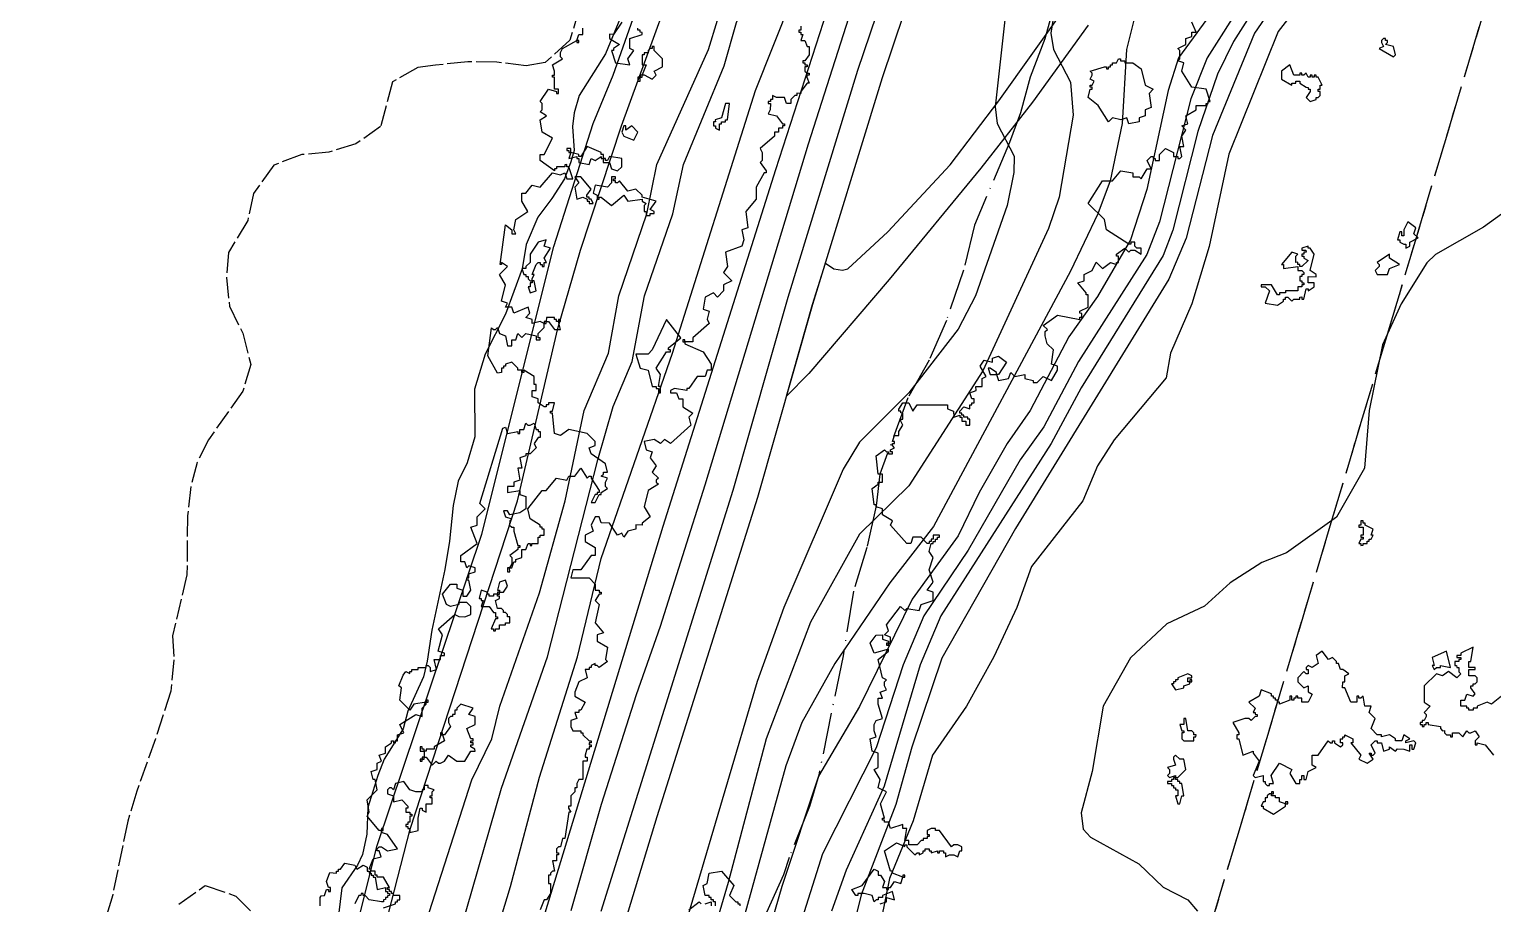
# Model space of a CAD drawing. Header units: metres. Extents: x -550 to 550, y -500 to 950.
# Drawn here: x -215.1 to -35.5, y 37.5 to 144.9 of the extents above; entities that cross this region are included whole.
import ezdxf

# ---------------------------------------------------------------- set-up
doc = ezdxf.new("R2010")
doc.units = ezdxf.units.M
doc.header["$LTSCALE"] = 2
for name, pattern in [('DASHDOT', [3.556, 2.54, -0.508, 0, -0.508]), ('DASHED', [1.524, 1.27, -0.254]), ('PHANTOM', [6.35, 3.175, -0.635, 0.635, -0.635, 0.635, -0.635])]:
    doc.linetypes.add(name, pattern=pattern)
for name, color, linetype in [('SITE-FLOOD-LIMIT', 5, 'DASHED'), ('SITE-PATH', 84, 'CONTINUOUS'), ('SITE-PROPERTY', 7, 'PHANTOM'), ('SITE-PROPERTY-SITE', 1, 'PHANTOM'), ('SITE-ROAD-GRAVEL', 32, 'CONTINUOUS'), ('SITE-SETBACK-WATER', 1, 'DASHDOT'), ('SITE-TREE-CANOPY', 94, 'CONTINUOUS'), ('SITE-WATER-EDGE', 5, 'CONTINUOUS'), ('TOPO-CONTOUR-MAJOR', 8, 'CONTINUOUS'), ('TOPO-CONTOUR-MINOR', 9, 'CONTINUOUS')]:
    doc.layers.add(name, color=color, linetype=linetype)

msp = doc.modelspace()

# ---------------------------------------------------------------- linework, layer by layer
at = {"layer": 'SITE-FLOOD-LIMIT'}
for points in [[(-146.75, 150.35), (-148.76, 143.55), (-151.8, 140.8), (-154.14, 140.39), (-157.74, 140.84), (-161.3, 140.89), (-165.26, 140.48), (-167.44, 140.17), (-170.53, 138.44), (-171.99, 132.95), (-175.03, 130.82), (-178.33, 129.8), (-181.68, 129.49), (-185.08, 128.21), (-187.6, 124.71), (-188.3, 121.4), (-190.68, 117.49), (-190.92, 114.39), (-190.55, 110.89), (-188.92, 107.59), (-187.94, 103.74), (-188.89, 100.43), (-193.14, 94.49), (-194.5, 91.69), (-195.3, 88.75), (-195.7, 85.14), (-195.77, 77.88), (-197.53, 70.42), (-197.36, 67.47), (-197.76, 63.61), (-199.62, 57.77), (-201.93, 51.32), (-203.04, 47.66), (-204.88, 38.62), (-208.2, 27.45)], [(-196.75, 37.47), (-193.51, 39.76), (-189.75, 38.44), (-186.69, 35.35)]]:
    msp.add_lwpolyline(points, dxfattribs=at)
at = {"layer": 'SITE-PATH'}
for points in [[(-154.45, 27.68), (-137.3, 83.89), (-123.46, 127.67), (-110.42, 168.05), (-91.79, 224.73), (-76.68, 271.88)], [(-144.91, 36.62), (-128.73, 88.28), (-121.96, 111.97), (-113.4, 139.85), (-108.05, 155.72), (-104.19, 167.86), (-97.62, 186.82), (-98.03, 187.38), (-98.67, 187.6), (-100.17, 187.73), (-100.67, 187.45), (-101.51, 185.99), (-106.68, 170.96), (-119.51, 130.77), (-132.19, 88.89), (-137.67, 71.57), (-140.61, 63.17), (-144.94, 49.68), (-148.64, 36.66)], [(-105.09, 154.76), (-110.44, 138.91), (-118.98, 111.08), (-125.75, 87.39), (-138.08, 48.2), (-152.83, -0.32)]]:
    msp.add_lwpolyline(points, dxfattribs=at)
at = {"layer": 'SITE-PROPERTY'}
for points in [[(-91.29, 364.29), (28.27, 364.14), (-149.92, -232.31), (-283.98, -308.65), (-550, -309.07), (-550, 364.89)], [(-91.29, 364.29), (28.27, 364.14), (-149.92, -232.31), (-283.98, -308.65), (-550, -309.07), (-550, 364.89)], [(109.19, 124.16), (108.93, -1.9), (-81.11, -2.07), (-1.63, 263.96), (84.76, 263.8)]]:
    msp.add_lwpolyline(points, close=True, dxfattribs=at)
at = {"layer": 'SITE-PROPERTY-SITE'}
msp.add_lwpolyline([(109.19, 124.16), (108.93, -1.9), (-81.11, -2.07), (-1.63, 263.96), (84.76, 263.8)], close=True, dxfattribs=at)
at = {"layer": 'SITE-ROAD-GRAVEL'}
msp.add_lwpolyline([(-85.12, 145.37), (-91.96, 135.94), (-98.31, 127.81), (-109.58, 114.17), (-119.42, 102.61), (-122.18, 99.84), (-118.98, 111.08), (-117.39, 116.15), (-116.36, 115.45), (-115.28, 115.32), (-114.64, 115.46), (-109.72, 120.03), (-102.09, 128.24), (-96.1, 136.08), (-87.76, 147.79)], dxfattribs=at)
at = {"layer": 'SITE-SETBACK-WATER'}
msp.add_lwpolyline([(-89.18, 148.31), (-90.44, 143.69), (-92.24, 138.99), (-93.45, 134.62), (-94.79, 130.99), (-99.09, 120.84), (-100.43, 115.31), (-102.55, 109.14), (-104.67, 104.24), (-107.29, 99.61), (-110.7, 90.25), (-111.16, 86.38), (-112.32, 81.27), (-113.95, 75.9), (-115.23, 67.97), (-118.22, 53.3), (-119.34, 49.46), (-121.85, 43.2), (-122.55, 41.06), (-124.65, 36.35)], dxfattribs=at)
at = {"layer": 'SITE-TREE-CANOPY'}
for points in [[(-142.4, 145.77), (-143.41, 144.26), (-143.9, 144.27), (-143.9, 143.76), (-142.66, 143.01), (-143.4, 142.51), (-143.4, 142.26), (-143.65, 142.26), (-143.15, 140.76), (-141.4, 140.51), (-141.65, 141.26), (-140.9, 142.26), (-141.4, 142.52), (-141.4, 143.76), (-139.9, 144.26), (-139.9, 144.5), (-140.15, 144.51), (-140.15, 144.76), (-140.4, 144.76), (-140.4, 145.01)], [(-110.66, 37.51), (-109.9, 37.76), (-109.9, 38.26), (-108.9, 38.01), (-109.15, 39.01), (-110.4, 38.51), (-110.4, 38.26), (-110.9, 38.26), (-110.9, 38.01), (-111.15, 38.01), (-111.4, 37.76), (-111.65, 38.51), (-112.65, 38.76), (-113.4, 38.76), (-113.4, 38.51), (-113.65, 38.51), (-114.15, 39.26), (-112.9, 39.76), (-111.4, 41.76), (-110.9, 41.51), (-110.9, 41.02), (-110.65, 41.02), (-110.15, 40.26), (-110.4, 39.51), (-109.9, 39.51), (-109.9, 39.26), (-109.66, 39.26), (-109.66, 39.51), (-109.4, 39.51), (-108.9, 40.26), (-108.15, 40.01), (-107.9, 40.76), (-109.15, 41.26), (-109.15, 41.51), (-109.4, 41.51), (-110.15, 44.01), (-108.65, 45.01), (-107.65, 44.52), (-107.65, 44.76), (-107.4, 44.76), (-107.4, 44.51), (-106.41, 43.51), (-106.15, 43.76), (-105.9, 43.76), (-105.9, 43.51), (-105.4, 43.76), (-105.4, 44.01), (-105.15, 44.01), (-105.15, 44.26), (-104.66, 44.26), (-104.65, 44.01), (-104.4, 44.01), (-104.4, 43.77), (-103.65, 44.01), (-103.65, 43.76), (-103.4, 43.76), (-103.4, 44.01), (-102.9, 44.01), (-102.9, 43.76), (-102.65, 43.76), (-102.66, 43.26), (-102.15, 43.51), (-101.65, 43.51), (-101.15, 43.26), (-100.9, 44.01), (-100.65, 44.01), (-100.65, 44.51), (-101.15, 44.76), (-101.65, 44.76), (-101.9, 44.51), (-103.4, 46.51), (-103.9, 46.51), (-103.9, 46.76), (-104.4, 46.76), (-104.91, 46.51), (-104.9, 46.01), (-104.65, 46.01), (-104.65, 45.76), (-104.9, 45.76), (-104.9, 45.51), (-105.41, 45.51), (-105.4, 45.26), (-105.65, 45.26), (-106.15, 44.76), (-107.16, 44.76), (-107.15, 45.26), (-107.65, 45.26), (-107.41, 46.76), (-107.9, 46.76), (-107.9, 47.26), (-109.4, 46.76), (-109.65, 47.51), (-110.15, 47.51), (-110.15, 47.76), (-110.4, 47.76), (-110.4, 48.01), (-110.15, 48.01), (-110.65, 49.76), (-109.9, 51.26), (-110.9, 51.76), (-110.66, 52.76), (-111.41, 54.01), (-110.9, 54.26), (-110.9, 56.01), (-111.66, 56.26), (-111.9, 57.76), (-111.15, 58.01), (-111.4, 58.76), (-111.41, 59.52), (-111.15, 60.02), (-110.4, 60.26), (-110.9, 62.01), (-110.9, 62.76), (-110.4, 62.76), (-110.66, 63.51), (-109.9, 63.76), (-110.15, 64.26), (-110.16, 64.76), (-109.9, 65.01), (-110.4, 65.26), (-110.9, 67.51), (-109.65, 68.51), (-109.65, 68.76), (-111.4, 68.26), (-111.9, 69.5), (-111.15, 70.5), (-110.4, 70.51), (-110.4, 70.01), (-109.65, 69.76), (-109.65, 69.51), (-109.4, 69.51), (-109.4, 70.26), (-110.15, 70.51), (-109.66, 71.01), (-109.9, 71.76), (-108.16, 74), (-107.65, 73.51), (-107.4, 73.76), (-105.9, 73.51), (-105.65, 74.26), (-104.15, 74.76), (-104.15, 75.76), (-104.9, 76.01), (-104.16, 77.01), (-104.65, 78.51), (-104.15, 80.01), (-104.65, 80.76), (-104.4, 81.76), (-104.15, 81.76), (-104.15, 82.01), (-103.9, 82.01), (-103.9, 82.26), (-103.65, 82.26), (-103.65, 82.51), (-103.4, 82.51), (-103.4, 82.76), (-104.15, 82.76), (-104.16, 82.26), (-104.4, 82.26), (-104.4, 82.01), (-104.65, 82.01), (-104.65, 81.76), (-104.9, 81.76), (-105.65, 82.51), (-106.66, 82.51), (-106.9, 81.76), (-107.4, 81.76), (-109.4, 84.01), (-109.15, 84.51), (-110.4, 85.26), (-110.4, 86.01), (-111.15, 86.26), (-111.15, 86.51), (-111.4, 86.51), (-111.65, 88.51), (-110.9, 89.01), (-110.9, 89.26), (-110.4, 89.26), (-110.4, 90.26), (-110.9, 90.26), (-111.15, 92.51), (-110.15, 93.26), (-109.9, 93.01), (-109.65, 93.01), (-109.65, 92.76), (-109.16, 92.76), (-109.16, 93.01), (-109.4, 93.01), (-109.4, 93.26), (-108.9, 93.51), (-109.15, 93.76), (-109.15, 94.01), (-108.9, 94.01), (-108.9, 94.26), (-109.15, 94.26), (-108.9, 95.01), (-108.4, 95.01), (-108.4, 95.51), (-107.9, 96.26), (-108.15, 96.76), (-108.15, 97.01), (-107.9, 97.01), (-107.9, 97.76), (-108.15, 97.77), (-108.15, 98.01), (-108.4, 98.01), (-108.4, 98.25), (-107.9, 99.01), (-107.15, 99.01), (-106.66, 98.01), (-106.15, 98.76), (-102.4, 98.76), (-102.4, 98.26), (-101.66, 98.01), (-101.65, 97.26), (-100.9, 97.51), (-100.91, 97.25), (-100.65, 97.27), (-100.65, 96.76), (-100.15, 96.76), (-100.16, 96.26), (-99.65, 96.26), (-99.66, 97.01), (-99.9, 97.01), (-99.9, 97.26), (-100.4, 97.27), (-100.4, 97.51), (-100.65, 97.51), (-100.65, 97.75), (-100.9, 97.76), (-100.9, 98.01), (-100.4, 98.51), (-99.65, 98.27), (-99.65, 98.75), (-99.4, 98.77), (-99.4, 99.01), (-99.15, 99.01), (-99.15, 99.51), (-99.4, 99.51), (-99.65, 100.26), (-98.9, 100.51), (-98.91, 101.01), (-98.15, 101.01), (-98.15, 102.01), (-97.65, 102.26), (-98.4, 103.51), (-97.9, 104.26), (-96.9, 104.01), (-96.9, 104.51), (-96.15, 104.76), (-95.15, 104.01), (-96.15, 102.51), (-96.4, 102.51), (-96.15, 101.76), (-94.9, 102.01), (-94.65, 102.76), (-94.15, 102.26), (-92.9, 102.51), (-92.9, 102.01), (-91.9, 101.76), (-91.9, 101.51), (-91.4, 101.51), (-90.65, 102.26), (-89.65, 101.76), (-88.9, 103.01), (-88.9, 103.51), (-89.65, 103.76), (-89.41, 105.52), (-90.16, 106.26), (-90.4, 107.26), (-90.4, 107.76), (-90.15, 108.01), (-90.65, 108.51), (-88.9, 109.76), (-86.15, 109.26), (-86.16, 109.52), (-85.9, 109.52), (-85.9, 110), (-86.15, 110.01), (-86.15, 110.26), (-85.15, 110.76), (-85.15, 112.26), (-85.4, 112.26), (-85.4, 112.51), (-86.4, 113.77), (-85.65, 114.01), (-85.65, 114.77), (-84.65, 115.26), (-84.15, 116.27), (-83.4, 115.51), (-82.4, 116.26), (-81.65, 116.01), (-81.65, 116.26), (-81.4, 116.26), (-81.41, 117.01), (-81.65, 117.01), (-81.65, 117.26), (-80.65, 118.01), (-80.15, 117.51), (-79.9, 117.76), (-79.4, 117.76), (-78.65, 117.26), (-78.65, 118.02), (-79.15, 118), (-79.4, 118.26), (-79.4, 118.76), (-79.9, 118.76), (-79.9, 118.51), (-80.15, 118.51), (-82.9, 120.26), (-83.15, 121.51), (-85.15, 123.51), (-83.4, 126.26), (-82.15, 126.26), (-81.15, 127.51), (-79.65, 127.26), (-79.65, 126.76), (-78.9, 126.76), (-78.65, 126.51), (-77.9, 127.76), (-77.4, 127.76), (-77.9, 128.76), (-77.4, 129.26), (-77.15, 129.26), (-77.15, 129.01), (-76.9, 129.01), (-76.9, 128.76), (-76.4, 128.76), (-76.4, 129.51), (-75.65, 130.26), (-74.65, 129.76), (-74.65, 129.26), (-74.15, 129.26), (-74.15, 129.01), (-73.9, 129.01), (-73.65, 129.27), (-73.9, 130.51), (-73.4, 130.51), (-73.65, 131.76), (-73.15, 132.51), (-73.65, 133.01), (-72.9, 133.26), (-73.15, 134.26), (-71.9, 135.01), (-71.9, 135.51), (-70.65, 135.51), (-70.65, 135.76), (-70.4, 135.76), (-70.4, 136.01), (-70.15, 136.01), (-70.65, 137.52), (-72.4, 137.76), (-73.65, 139.76), (-73.4, 140.76), (-74.15, 141.01), (-73.9, 141.26), (-73.9, 142.26), (-74.15, 142.51), (-73.15, 143.01), (-73.15, 143.76), (-72.4, 144.01), (-72.4, 144.51), (-71.9, 144.51), (-72.4, 145.76)], [(-171.65, 37.01), (-170.15, 37.51), (-170.15, 37.76), (-169.9, 37.76), (-169.9, 38.01), (-169.65, 38.01), (-169.65, 38.51), (-170.4, 38.51), (-170.4, 38.76), (-170.65, 38.76), (-170.65, 39), (-170.9, 39.01), (-170.9, 39.26), (-171.15, 39.26), (-171.15, 39.51), (-170.9, 39.51), (-171.65, 40.76), (-172.4, 40.76), (-172.4, 41.01), (-172.65, 41.01), (-172.65, 41.51), (-173.15, 41.51), (-173.15, 41.76), (-173.4, 41.76), (-172.9, 43.01), (-171.91, 43.26), (-172.15, 44.01), (-172.4, 44.01), (-172.4, 44.26), (-172.15, 44.51), (-171.9, 44.51), (-171.15, 44.01), (-169.9, 44.27), (-171.15, 46.01), (-171.9, 46.26), (-171.9, 46.51), (-172.15, 46.52), (-173.65, 48.26), (-173.4, 48.76), (-173.65, 50.25), (-172.4, 51.51), (-172.65, 52.76), (-172.9, 52.76), (-173.16, 53.76), (-172.4, 54.01), (-172.4, 54.76), (-171.9, 55.01), (-172.16, 55.76), (-171.4, 56.01), (-171.4, 56.76), (-170.65, 57.26), (-170.65, 57.51), (-170.4, 57.51), (-170.4, 57.26), (-170.15, 57.26), (-170.15, 57.51), (-169.9, 57.51), (-169.9, 58.26), (-169.15, 58.51), (-169.65, 59.52), (-167.65, 60.76), (-166.9, 60.51), (-166.9, 61.51), (-166.4, 62.01), (-166.4, 62.26), (-167.91, 62), (-168.41, 61.26), (-169.65, 62.51), (-169.41, 64.01), (-169.76, 64.25), (-169.23, 65.57), (-168.9, 66.01), (-168.4, 65.77), (-168.41, 66.01), (-168.15, 66.01), (-168.15, 66.27), (-167.4, 66.26), (-167.4, 66.51), (-166.4, 66.51), (-166.4, 66.76), (-166.15, 66.76), (-165.9, 66.51), (-165.91, 66.01), (-165.15, 66.26), (-165.41, 67.51), (-164.65, 67.51), (-164.65, 68.01), (-164.15, 68.01), (-164.15, 68.26), (-164.91, 68.51), (-164.4, 70.51), (-164.9, 71.26), (-162.9, 73.01), (-162.4, 72.77), (-161.65, 72.76), (-160.9, 73.01), (-160.9, 74.01), (-161.4, 74.51), (-162.4, 74.51), (-162.4, 74.26), (-163.4, 74.01), (-163.9, 74.26), (-164.4, 75.52), (-163.41, 76.76), (-162.65, 76.76), (-162.65, 76.26), (-161.9, 76.01), (-161.9, 75.26), (-161.4, 75.26), (-160.9, 76.01), (-161.15, 77.26), (-161.4, 77.26), (-161.4, 77.51), (-161.15, 77.51), (-161.15, 78.01), (-160.4, 78.26), (-160.4, 78.76), (-161.15, 79.01), (-161.4, 78.76), (-161.65, 79.51), (-162.15, 79.51), (-162.15, 80.26), (-160.15, 81.76), (-160.9, 83.76), (-160.15, 84.01), (-160.15, 85.01), (-159.15, 86.01), (-159.8, 86.66), (-156.97, 95.91), (-156.65, 96.01), (-156.4, 95.26), (-155.15, 95.51), (-155.15, 95.26), (-154.9, 95.26), (-154.9, 95.76), (-154.4, 95.76), (-154.15, 96.51), (-153.91, 96.26), (-153.65, 96.26), (-153.15, 96.51), (-152.9, 95.76), (-152.65, 95.76), (-152.65, 95.51), (-152.4, 95.51), (-152.4, 94.77), (-152.65, 94.77), (-153.15, 94.01), (-152.9, 93.51), (-153.65, 92.76), (-154.15, 92.77), (-154.15, 92.51), (-154.9, 92.25), (-154.65, 91.01), (-155.16, 91.01), (-154.9, 89.51), (-155.65, 89.26), (-155.65, 88.76), (-156.4, 88.76), (-156.4, 88.01), (-154.9, 88.26), (-154.9, 87.76), (-154.15, 87.52), (-154.15, 86.01), (-154.9, 85.51), (-156.15, 85.26), (-156.41, 85.76), (-156.9, 85.76), (-156.65, 85.02), (-155.9, 84.76), (-156.15, 84.51), (-156.16, 84.01), (-155.9, 83.76), (-155.65, 83.76), (-155.65, 83.26), (-155.15, 81.51), (-154.9, 81.51), (-154.9, 81.26), (-155.15, 81.26), (-155.15, 81.01), (-156.15, 80.27), (-155.9, 80.01), (-155.9, 79.26), (-156.16, 78.76), (-155.9, 78.76), (-155.66, 79.51), (-155.4, 79.51), (-155.4, 79.76), (-154.65, 80.01), (-154.65, 81.01), (-154.15, 81.01), (-153.9, 81.76), (-153.65, 81.76), (-153.65, 81.51), (-153.41, 81.51), (-153.41, 81.76), (-152.65, 81.76), (-152.65, 82.51), (-152.4, 82.51), (-152.4, 82.76), (-151.9, 82.76), (-151.9, 83.51), (-152.15, 83.51), (-152.15, 83.76), (-152.41, 83.76), (-152.41, 84.01), (-153.65, 84.76), (-153.91, 86.01), (-152.15, 88.26), (-151.66, 88.26), (-150.4, 89.76), (-149.15, 89.51), (-148.9, 90.01), (-148.16, 90.01), (-147.4, 91.01), (-146.65, 89.76), (-146.4, 90.01), (-146.15, 90.01), (-146.15, 89.76), (-145.15, 88.26), (-145.15, 88.01), (-145.41, 88.02), (-145.41, 87.76), (-145.65, 87.76), (-146.15, 86.76), (-145.65, 86.76), (-145.15, 87.76), (-144.9, 87.76), (-144.9, 88.01), (-144.15, 88.51), (-144.4, 88.76), (-144.4, 89.26), (-144.15, 89.76), (-144.9, 90.01), (-144.65, 90.26), (-144.65, 90.51), (-144.15, 90.51), (-144.4, 91.51), (-146.15, 92.75), (-146.4, 93.51), (-145.65, 93.76), (-145.65, 94.26), (-146.65, 95.26), (-148.9, 95.76), (-149.9, 95.01), (-150.66, 95.26), (-150.9, 97.76), (-151.15, 97.76), (-151.15, 98.01), (-150.9, 98.01), (-150.65, 99.01), (-151.4, 99.01), (-151.4, 98.76), (-151.66, 98.76), (-151.66, 98.51), (-151.9, 98.51), (-152.65, 99.01), (-152.65, 99.52), (-153.4, 99.76), (-153.4, 100.51), (-152.9, 100.51), (-152.9, 101.26), (-153.15, 101.26), (-153.15, 102.26), (-154.4, 103.01), (-154.4, 102.75), (-154.66, 102.76), (-154.65, 103.01), (-155.15, 103.01), (-155.15, 103.26), (-155.9, 104.01), (-156.66, 103.76), (-156.66, 103.51), (-156.9, 103.51), (-156.9, 103.26), (-157.15, 103.26), (-157.16, 102.76), (-157.65, 102.66), (-158.84, 104.8), (-158.38, 108.24), (-158.15, 108.01), (-157.9, 108.01), (-157.65, 108.27), (-157.4, 107.51), (-156.65, 107.26), (-156.4, 106.01), (-155.9, 106.01), (-155.9, 106.76), (-155.4, 106.76), (-155.15, 107.51), (-154.65, 107.02), (-154.15, 107.52), (-152.9, 107.26), (-152.9, 106.76), (-152.4, 106.76), (-152.4, 107.01), (-152.66, 107.01), (-152.65, 107.51), (-151.9, 108.26), (-151.9, 108.76), (-152.4, 109.01), (-153.4, 108.76), (-153.4, 109.26), (-154.15, 109.51), (-153.66, 110.01), (-153.9, 110.76), (-155.65, 110.01), (-155.9, 110.75), (-156.65, 110.76), (-156.4, 111.26), (-157.15, 111.51), (-156.65, 113.51), (-157.4, 114.76), (-156.4, 115.76), (-157.15, 116.26), (-157.15, 116.01), (-157.33, 116.01), (-156.66, 120.89), (-155.9, 120.27), (-155.9, 119.77), (-155.4, 119.76), (-155.65, 120.27), (-155.4, 121.51), (-153.91, 122.51), (-154.65, 123.76), (-154.65, 124.76), (-154.16, 124.76), (-153.4, 125.76), (-152.41, 125.51), (-150.9, 127.26), (-149.9, 127.01), (-149.4, 127.26), (-149.15, 126.51), (-148.4, 126.51), (-148.9, 128.01), (-149.15, 128.01), (-149.15, 128.27), (-149.4, 128.25), (-149.4, 128.01), (-150.4, 128.01), (-150.4, 127.76), (-150.65, 127.76), (-150.65, 127.51), (-152.4, 128.76), (-152.4, 129.52), (-151.9, 129.52), (-150.9, 131.5), (-152.15, 132.26), (-152.4, 133.77), (-151.65, 134.26), (-152.4, 134.76), (-152.15, 135.01), (-152.15, 135.76), (-152.41, 136.01), (-151.4, 137.51), (-150.4, 137.26), (-150.4, 137.01), (-150.15, 137.01), (-150.15, 137.51), (-150.65, 137.51), (-150.65, 139.01), (-150.91, 139.01), (-150.91, 139.26), (-150.65, 139.26), (-150.65, 139.76), (-150.9, 140.52), (-149.65, 141.26), (-149.9, 141.51), (-149.9, 142.02), (-149.65, 142.52), (-147.9, 143.51), (-147.65, 144.26), (-147.16, 144.26), (-147.15, 145.02)], [(-120.41, 145.26), (-120.4, 144.76), (-120.65, 144.76), (-120.65, 144.51), (-120.4, 144.51), (-120.4, 144.26), (-120.15, 144.26), (-120.4, 143.51), (-119.9, 143.51), (-119.65, 142.76), (-119.4, 142.76), (-119.4, 141.76), (-119.91, 141.01), (-120.15, 141.01), (-120.15, 140.76), (-119.9, 140.76), (-119.9, 140.51), (-119.65, 140.51), (-119.65, 140.26), (-119.9, 140.26), (-119.9, 139.76), (-119.65, 139.51), (-119.4, 139.51), (-119.4, 139.26), (-119.66, 139.26), (-119.66, 139), (-119.4, 138.26), (-119.65, 138.26), (-120.4, 137.26), (-120.4, 137.01), (-120.9, 137.02), (-120.9, 136.76), (-121.15, 136.76), (-121.65, 136.26), (-121.65, 135.76), (-122.15, 135.76), (-122.4, 136.51), (-123.4, 136.51), (-123.9, 136.76), (-123.9, 136.26), (-124.15, 136.26), (-124.15, 136.01), (-124.4, 136.01), (-124.4, 135.76), (-124.15, 135.76), (-124.16, 135.01), (-124.4, 134.51), (-123.4, 134.26), (-122.65, 133.26), (-122.4, 133.26), (-122.4, 133.01), (-122.66, 133.01), (-122.66, 132.76), (-123.15, 132.76), (-123.15, 132.26), (-123.65, 132.26), (-123.65, 131.76), (-125.4, 130.26), (-125.15, 129.76), (-125.15, 128.76), (-125.4, 128.51), (-124.65, 127.51), (-124.65, 127.26), (-124.9, 127.27), (-125.9, 125.51), (-125.9, 124.01), (-127.15, 122.51), (-126.9, 120.5), (-127.65, 120.26), (-127.4, 119.01), (-127.65, 118.26), (-129.65, 117.5), (-129.4, 115.76), (-129.91, 115.01), (-128.9, 114.01), (-129.9, 113.51), (-129.9, 112.76), (-130.65, 112.01), (-131.15, 112.51), (-132.15, 112.01), (-132.4, 110.51), (-131.65, 110.26), (-131.9, 109.27), (-131.66, 108.76), (-133.65, 107.01), (-133.65, 106.51), (-134.65, 106.51), (-134.65, 106.27), (-132.4, 105.26), (-131.4, 103.76), (-131.4, 103.01), (-131.9, 103.01), (-132.16, 102.26), (-133.15, 102.26), (-134.15, 100.76), (-134.4, 100.76), (-134.41, 100.51), (-135.9, 100.76), (-136.4, 100.51), (-136.4, 100.26), (-135.66, 100.26), (-135.4, 99.51), (-134.91, 99.51), (-134.9, 98.51), (-133.65, 97.75), (-134.15, 97.25), (-133.91, 96.26), (-136.4, 94.01), (-137.15, 94.51), (-137.65, 94.01), (-138.4, 94.51), (-139.65, 94.26), (-139.4, 93.26), (-138.65, 93.01), (-138.9, 92.26), (-138.15, 91.26), (-138.65, 90.51), (-137.9, 89.76), (-138.15, 89.51), (-138.15, 89.26), (-137.9, 89.01), (-139.15, 88.26), (-139.65, 86.26), (-138.9, 85.01), (-139.9, 84.26), (-139.9, 84.01), (-140.65, 84.02), (-140.65, 83.51), (-141.65, 83.26), (-142.15, 82.52), (-142.4, 83.01), (-142.91, 82.76), (-143.9, 84.26), (-144.9, 84.27), (-145.15, 85.01), (-145.66, 85.01), (-146.16, 84.01), (-145.9, 83.25), (-146.9, 82.76), (-146.9, 82.01), (-145.65, 81.26), (-145.65, 80.26), (-146.15, 80.26), (-147.41, 78.51), (-148.4, 78.51), (-148.65, 77.51), (-146.4, 77.52), (-145.65, 76.76), (-145.65, 76.01), (-145.15, 76.01), (-145.15, 75.76), (-144.9, 75.76), (-144.9, 75.51), (-145.16, 75.51), (-145.65, 74.76), (-145.15, 74.25), (-145.65, 72.01), (-144.65, 70.76), (-145.4, 70.51), (-145.4, 69.76), (-144.15, 69.01), (-144.4, 67.51), (-144.16, 67.26), (-145.15, 66.51), (-145.41, 66.76), (-145.65, 66.76), (-145.65, 67.01), (-146.15, 66.76), (-146.15, 66.51), (-146.4, 66.51), (-146.4, 66.26), (-146.9, 66.26), (-146.65, 65.26), (-147.66, 64.76), (-148.15, 63.51), (-148.15, 63.01), (-146.9, 62.27), (-147.4, 61.27), (-147.65, 61.27), (-147.65, 61.01), (-148.15, 61.01), (-147.9, 60.26), (-148.65, 60.01), (-148.65, 59.26), (-148.4, 58.76), (-147.4, 58.76), (-147.4, 58.51), (-147.15, 58.51), (-147.15, 58.26), (-146.4, 57.52), (-146.16, 57.51), (-146.15, 57.26), (-146.4, 57.26), (-146.4, 57.01), (-146.15, 57.01), (-146.15, 56.76), (-146.4, 56.76), (-146.4, 56.51), (-146.66, 56.51), (-146.9, 55.76), (-146.9, 55.51), (-146.65, 55.51), (-146.65, 55.01), (-147.15, 55.01), (-147.15, 52.76), (-147.65, 52.76), (-147.9, 52.26), (-147.9, 51.76), (-148.15, 51.76), (-148.15, 51.25), (-148.65, 50.76), (-148.65, 49.51), (-148.91, 49.51), (-148.91, 49.26), (-148.65, 48.76), (-148.9, 48.76), (-149.4, 45.51), (-149.65, 45.51), (-149.9, 44.51), (-150.15, 44.51), (-150.4, 44.26), (-150.4, 43.76), (-150.15, 43.76), (-150.15, 43.52), (-150.4, 43.5), (-150.4, 42.76), (-150.9, 42.76), (-150.65, 41.51), (-150.9, 41.51), (-151.15, 41.26), (-151.15, 41.01), (-151.4, 41.01), (-151.4, 40.01), (-151.15, 40.01), (-151.15, 38.76), (-151.65, 38.01), (-151.91, 38.01), (-152.41, 36.76)], [(-34.4, 63.01), (-35.65, 62.01), (-36.15, 62.26), (-37.41, 61.76), (-37.41, 61.51), (-37.9, 61.51), (-37.9, 61.26), (-38.4, 61.26), (-38.4, 61.51), (-38.66, 61.51), (-38.66, 61.77), (-39.4, 61.76), (-39.41, 62.51), (-38.9, 62.51), (-38.65, 63.26), (-37.9, 63.01), (-37.65, 63.27), (-38.15, 64.01), (-38.15, 64.26), (-37.9, 64.26), (-37.9, 64.51), (-37.65, 64.51), (-37.4, 64.76), (-37.4, 65.26), (-37.65, 65.51), (-38.4, 65.51), (-38.4, 66.26), (-37.65, 66.26), (-37.65, 66.51), (-38.4, 66.51), (-38.4, 67.26), (-38.15, 67.26), (-37.9, 69.01), (-39.41, 68.26), (-39.41, 68.01), (-39.9, 68.01), (-39.9, 67.76), (-39.41, 67.76), (-39.4, 67.51), (-39.65, 67.51), (-39.65, 67.26), (-40.15, 67.26), (-40.15, 66.76), (-39.91, 66.76), (-39.9, 66.51), (-39.65, 66.51), (-39.65, 66), (-39.4, 65.76), (-39.9, 65.26), (-40.9, 66.01), (-41.65, 65.51), (-42.4, 65.76), (-43.9, 64.26), (-43.9, 62.26), (-43.15, 61.76), (-43.9, 61), (-43.65, 60.76), (-43.65, 60.51), (-43.9, 60.01), (-44.15, 60.01), (-44.15, 59.76), (-44.4, 59.76), (-44.4, 59.51), (-44.15, 59.51), (-44.15, 59.26), (-43.9, 59.26), (-43.9, 59.51), (-43.65, 59.51), (-43.65, 59.76), (-43.41, 59.76), (-43.41, 59.51), (-41.9, 59.26), (-41.9, 59.01), (-41.65, 58.75), (-41.41, 58.77), (-41.41, 58.51), (-41.15, 58.26), (-40.65, 58.26), (-40.65, 58.01), (-40.4, 58.01), (-40.4, 58.51), (-39.65, 58.51), (-39.15, 58.01), (-38.65, 58.76), (-38.4, 58.51), (-38.15, 58.51), (-37.65, 58.76), (-37.15, 58.01), (-37.65, 57.51), (-37.65, 57.01), (-37.4, 57.01), (-37.4, 57.26), (-36.4, 57.01), (-35.4, 55.77)], [(-179.4, 37.26), (-179.41, 38.28), (-179.31, 38.5), (-178.9, 38.52), (-178.65, 39.26), (-178.4, 39.26), (-178.4, 39.02), (-178.15, 39.01), (-178.15, 39.52), (-178.4, 39.52), (-178.64, 40.25), (-178.23, 41.34), (-177.4, 41.26), (-177.4, 41.51), (-177.15, 41.51), (-177.15, 41.76), (-176.9, 41.76), (-176.4, 42.51), (-175.15, 42.26), (-174.9, 41.76), (-174.15, 42.26), (-173.65, 42.01), (-173.65, 41.51), (-173.4, 41.51), (-173.4, 41.26), (-173.15, 41.26), (-173.15, 41.01), (-172.9, 41.01), (-172.9, 40.77), (-172.65, 40.76), (-172.4, 39.26), (-171.41, 39.51), (-171.41, 39.01), (-171.15, 39.01), (-171.15, 38.76), (-170.9, 38.76), (-170.9, 38.52), (-171.15, 38.5), (-171.15, 38.26), (-171.4, 38.26), (-171.4, 38.02), (-171.65, 38), (-171.65, 37.76), (-171.9, 37.76), (-173.4, 38.01), (-173.9, 38.51), (-174.15, 38.51), (-174.15, 38.76), (-174.4, 38.77), (-174.41, 38.51), (-174.65, 38.51), (-175.15, 37.51)], [(-130.9, 37.26), (-130.9, 37.76), (-131.15, 37.76), (-131.15, 38.01), (-131.4, 38.01), (-131.4, 38.26), (-131.65, 38.26), (-131.65, 38.51), (-132.15, 38.51), (-132.4, 39.77), (-131.9, 40.01), (-131.65, 41.25), (-130.15, 41.51), (-128.65, 39.76), (-129.15, 38.52), (-128.4, 37.76), (-128.16, 37.76), (-128.16, 37.51), (-127.9, 37.51), (-127.9, 37.26)], [(-134.15, 36.76), (-132.9, 37.76), (-132.65, 37.51)], [(-132.15, 37.51), (-131.4, 37.76), (-131.4, 37.26)]]:
    msp.add_lwpolyline(points, dxfattribs=at)
for points in [[(-47.65, 141.51), (-47.4, 141.76), (-47.65, 142.76), (-48.65, 143.01), (-48.4, 143.26), (-48.4, 143.52), (-48.65, 143.52), (-48.65, 143.76), (-48.9, 143.76), (-49.15, 143.5), (-49.15, 143.26), (-48.9, 142.76), (-49.41, 142.52)], [(-147.9, 143.26), (-147.66, 143.26), (-147.66, 143.51), (-147.9, 143.51)], [(-139.66, 139.27), (-138.65, 138.76), (-138.15, 139.26), (-138.4, 139.76), (-137.4, 140.26), (-137.41, 141.26), (-138.4, 142.26), (-138.4, 142.76), (-138.65, 142.76), (-138.65, 142.51), (-138.9, 142.51), (-139.15, 142.26), (-139.15, 142.01), (-139.65, 142.01), (-139.65, 141.76), (-139.9, 141.76), (-139.9, 140.51), (-139.4, 140.51), (-139.9, 139.27)], [(-81.16, 141.01), (-80.65, 141.01), (-80.65, 140.75), (-79.65, 140.76), (-78.65, 140.01), (-78.15, 138.01), (-77.15, 137.51), (-77.65, 137.01), (-77.4, 135.26), (-78.15, 135.01), (-78.15, 134.26), (-78.9, 134.01), (-78.9, 133.51), (-80.15, 133.26), (-80.4, 134.01), (-81.15, 133.76), (-82.16, 134.02), (-82.65, 133.5), (-83.9, 135.51), (-85.15, 136.51), (-84.9, 137.51), (-84.65, 137.51), (-84.65, 137.76), (-84.9, 137.76), (-84.9, 138.01), (-84.65, 138.01), (-84.4, 138.51), (-84.9, 138.76), (-84.66, 139.26), (-84.65, 139.51), (-84.9, 139.76), (-83.15, 140.26), (-82.91, 140.26), (-82.91, 140.01), (-82.65, 140.01), (-82.65, 140.26), (-82.4, 140.26), (-82.4, 140.51), (-82.15, 140.51), (-82.15, 140.76), (-81.65, 140.76), (-81.4, 141.26), (-81.16, 141.26)], [(-57.9, 136.01), (-57.15, 136.26), (-57.15, 136.51), (-56.9, 136.51), (-56.65, 136.76), (-56.65, 137.26), (-56.9, 137.26), (-56.9, 137.51), (-56.65, 137.51), (-56.65, 138.01), (-56.41, 138.01), (-56.9, 139.01), (-57.16, 139.01), (-57.16, 139.26), (-57.4, 139.26), (-57.4, 139.01), (-57.65, 139.01), (-57.65, 139.26), (-57.9, 139.26), (-57.9, 139.01), (-58.15, 139.01), (-58.4, 139.51), (-58.65, 139.26), (-58.9, 139.26), (-58.9, 139.51), (-59.15, 139.51), (-59.15, 139.26), (-59.9, 139.26), (-60.4, 140.51), (-61.4, 139.76), (-61.4, 138.76), (-60.16, 138.01), (-60.16, 138.26), (-59.65, 138.26), (-59.65, 138.51), (-59.15, 138.51), (-59.15, 138.26), (-58.4, 137.76), (-58.15, 137.75), (-58.15, 137.51), (-57.9, 137.51), (-57.9, 137.26), (-58.4, 136.51)], [(-140.4, 139.01), (-140.4, 138.51), (-140.15, 138.51), (-140.15, 139.01)], [(-139.9, 139.01), (-139.9, 139.27), (-140.15, 139.25), (-140.15, 139.01)], [(-131.15, 133.01), (-130.9, 133.01), (-130.9, 132.76), (-130.4, 132.51), (-130.4, 133.26), (-130.15, 133.26), (-130.15, 133.51), (-129.65, 133.51), (-129.66, 133.76), (-129.4, 133.76), (-129.15, 135.76), (-129.65, 135.76), (-130.15, 134.01), (-130.91, 133.76), (-130.9, 133.51), (-131.15, 133.51)], [(-142.15, 131.76), (-140.9, 131.26), (-140.4, 132.26), (-141.15, 133.02), (-141.9, 132.51), (-141.9, 133.01), (-142.15, 133.01), (-142.4, 132.26)], [(-148.65, 130.26), (-149.15, 130.26), (-149.15, 130.01), (-148.9, 130.01), (-148.9, 129.76), (-148.65, 129.76)], [(-148.9, 129.01), (-147.9, 129.27), (-147.9, 129.01), (-147.65, 129.01), (-147.65, 128.51), (-146.4, 128.26), (-146.15, 129.01), (-145.65, 128.76), (-144.9, 129.26), (-144.9, 129.01), (-144.65, 129), (-144.65, 129.51), (-144.9, 129.51), (-144.9, 129.76), (-146.65, 130.51), (-147.4, 129.26), (-147.65, 129.26), (-147.65, 129.51), (-148.65, 129.76)], [(-144.66, 128.76), (-144.66, 128.52), (-143.9, 128.51), (-143.65, 127.76), (-142.9, 127.51), (-142.4, 128.01), (-142.4, 129.01), (-143.9, 129.26), (-144.15, 128.76), (-144.4, 128.76), (-144.4, 129.02), (-144.65, 129)], [(-145.91, 123.51), (-146.15, 124.01), (-146.4, 124.01), (-146.4, 124.26), (-146.66, 124.26), (-146.66, 124.51), (-146.16, 125.26), (-147.4, 126.76), (-148.16, 126.76), (-147.65, 126.01), (-148.15, 125.51), (-147.9, 124.01), (-147.15, 124.26), (-146.65, 124.01), (-146.65, 123.76), (-146.4, 123.76), (-146.4, 123.51)], [(-143.65, 126.26), (-143.65, 126.01), (-144.15, 125.51), (-145.65, 125.76), (-145.9, 124.76), (-145.41, 124.51), (-145.4, 124.01), (-145.15, 124.01), (-145.15, 124.26), (-144.9, 124.26), (-143.65, 123.26), (-142.15, 124.51), (-141.65, 123.76), (-139.9, 124.01), (-139.9, 123.76), (-139.4, 123.51), (-139.66, 123.26), (-139.65, 122.51), (-139.4, 122.51), (-139.4, 122.01), (-138.9, 122.01), (-138.91, 122.26), (-138.4, 122.26), (-138.4, 122.51), (-138.9, 122.76), (-138.15, 123.76), (-139.9, 124.26), (-139.9, 124.52), (-140.65, 125.26), (-141.65, 125.01), (-142.65, 126.27), (-142.9, 126.01), (-143.15, 126.01), (-143.15, 126.26), (-143.4, 126.26), (-143.4, 126.51), (-143.16, 126.51), (-143.16, 126.76), (-143.65, 126.76)], [(-46.4, 118.51), (-46.15, 118.51), (-46.15, 118.01), (-45.65, 118.26), (-45.65, 118.76), (-44.65, 119.26), (-45.15, 119.76), (-44.9, 120.51), (-45.9, 121.26), (-46.4, 120.26), (-46.4, 119.51), (-46.65, 119.51), (-46.65, 120.01), (-46.9, 120.01), (-47.15, 119.01), (-46.9, 119.01), (-46.9, 118.76)], [(-153.4, 114.26), (-153.15, 114.76), (-153.4, 114.76), (-152.9, 116.01), (-152.65, 116.26), (-152.4, 116.26), (-152.4, 116.01), (-152.15, 116.01), (-152.15, 115.76), (-151.9, 115.76), (-151.91, 116.26), (-151.65, 116.26), (-151.9, 116.76), (-151.15, 118.01), (-151.9, 118.26), (-151.66, 119.01), (-152.65, 118.76), (-153.65, 117.26), (-153.65, 116.26), (-154.15, 115.76), (-154.15, 115.51), (-154.65, 115.51), (-154.4, 114.76), (-154.15, 114.76), (-154.15, 114.51), (-153.9, 114.51), (-153.9, 114.26), (-153.65, 114.01), (-153.4, 114.01)], [(-61.9, 111.01), (-61.15, 111.51), (-61.15, 111.76), (-60.9, 111.76), (-60.9, 112.01), (-60.65, 112.01), (-60.16, 111.51), (-59.9, 111.76), (-59.15, 111.76), (-59.15, 112), (-58.9, 112.02), (-58.91, 111.76), (-58.65, 111.76), (-58.4, 113), (-58.15, 113.02), (-58.15, 112.76), (-57.4, 113.26), (-57.4, 113.76), (-58.15, 113.76), (-58.15, 114.51), (-57.15, 114.5), (-57.15, 114.76), (-57.9, 115.26), (-57.4, 117.26), (-57.9, 118.01), (-58.15, 118.01), (-58.15, 118.25), (-58.9, 118.01), (-58.9, 117.76), (-58.41, 117.75), (-58.4, 117.51), (-58.65, 117.51), (-58.65, 117.27), (-58.9, 117.25), (-58.91, 117.01), (-58.65, 117.01), (-58.65, 116.77), (-58.15, 116.51), (-58.9, 115.76), (-59.15, 115.76), (-59.15, 116.01), (-59.41, 116.01), (-59.4, 116.27), (-59.65, 116.25), (-59.65, 117.01), (-59.4, 117.26), (-60.15, 117.51), (-61.4, 116.01), (-61.15, 116.01), (-61.15, 115.51), (-59.41, 115.76), (-59.4, 115.26), (-58.9, 115.26), (-58.66, 115.01), (-58.66, 114.76), (-58.9, 114.76), (-58.9, 114.51), (-59.15, 114.51), (-59.15, 114.01), (-58.9, 114.01), (-58.9, 113.76), (-58.65, 113.76), (-58.65, 113.51), (-58.9, 113.51), (-58.9, 113.26), (-59.4, 113.26), (-59.4, 112.76), (-60.91, 112.76), (-60.91, 112.51), (-61.65, 112.51), (-61.65, 112.26), (-61.9, 112.26), (-62.65, 113.51), (-63.9, 113.51), (-63.9, 113.26), (-63.4, 113.26), (-62.9, 112.76), (-63.4, 111.27)], [(-49.65, 114.76), (-48.4, 114.76), (-48.16, 115.51), (-46.91, 116.02), (-48.15, 116.76), (-48.15, 117.26), (-49.65, 116.26), (-49.41, 116.01), (-49.41, 115.76), (-49.9, 115.26)], [(-153.4, 113.75), (-153.65, 113.76), (-153.65, 113.27), (-153.9, 113.25), (-153.65, 112.51), (-152.9, 112.76), (-153.15, 114.01), (-153.4, 114.01)], [(-151.66, 108.76), (-151.66, 109.01), (-151.9, 109.01), (-151.9, 108.76)], [(-151.4, 109.01), (-150.65, 108.01), (-149.9, 108.01), (-150.15, 109.01), (-150.41, 109.01), (-150.4, 109.26), (-150.65, 109.26), (-150.65, 109.51), (-151.65, 109.51), (-151.66, 109.01)], [(-149.9, 109.01), (-149.9, 109.26), (-150.15, 109.26), (-150.15, 109.01)], [(-138.65, 105.51), (-139.15, 105.01), (-140.65, 105.01), (-140.15, 103.26), (-139.15, 103.01), (-138.65, 101.01), (-138.15, 101.01), (-138.15, 100.76), (-137.9, 100.76), (-137.9, 100.26), (-137.65, 100.26), (-137.65, 101.01), (-137.9, 101.01), (-137.65, 102.51), (-138.15, 103.26), (-136.9, 105.26), (-136.4, 105.26), (-136.4, 105.51), (-136.65, 105.51), (-136.65, 105.76), (-135.15, 107.01), (-136.9, 109.26)], [(-134.65, 106.76), (-134.9, 106.76), (-134.9, 106.51), (-134.65, 106.51)], [(-96.4, 102.75), (-97.15, 103.26), (-97.4, 103.26), (-97.16, 102.51), (-96.4, 102.51)], [(-51.4, 81.52), (-51.4, 81.76), (-50.9, 81.76), (-50.9, 82.02), (-50.65, 82.02), (-50.65, 82.26), (-50.4, 82.26), (-50.15, 82.76), (-50.4, 82.76), (-50.15, 83.51), (-51.15, 84.01), (-51.15, 84.26), (-51.4, 84.26), (-51.4, 84.51), (-51.65, 84.51), (-51.65, 84.01), (-51.91, 84.01), (-51.91, 83.76), (-51.4, 83.76), (-51.4, 82.76), (-51.65, 82.76), (-51.65, 82.51), (-51.4, 82.51), (-51.4, 82.26), (-51.65, 82.26), (-51.9, 81.76), (-51.66, 81.76), (-51.65, 81.5)], [(-157.15, 75.76), (-156.9, 75.76), (-156.4, 76.51), (-156.65, 77.26), (-157.4, 77.01), (-157.65, 76.01), (-157.4, 76.01), (-157.4, 75.76)], [(-156.4, 78.76), (-156.4, 78.26), (-156.15, 78.26), (-156.16, 78.76)], [(-158.15, 75.51), (-158.15, 75.26), (-158.65, 75.26), (-158.65, 75.51), (-158.91, 75.51), (-158.91, 75.76), (-159.65, 76.01), (-159.9, 75.01), (-159.65, 75.01), (-159.65, 74.76), (-159.41, 74.76), (-159.65, 74.01), (-158.65, 74.01), (-158.15, 73.26), (-157.9, 73.26), (-157.9, 72.76), (-157.65, 72.76), (-157.65, 72.51), (-157.91, 72.51), (-158.41, 71.26), (-158.15, 71.26), (-158.15, 71.01), (-157.9, 71.01), (-157.9, 71.26), (-157.4, 71.26), (-157.4, 71.76), (-156.65, 71.76), (-156.65, 72.01), (-156.15, 72.01), (-156.15, 72.76), (-156.4, 72.76), (-156.4, 73.01), (-156.65, 73.26), (-156.9, 73.26), (-156.9, 73.51), (-157.15, 73.76), (-157.65, 73.76), (-157.9, 74.76), (-157.4, 75.01), (-157.4, 75.26), (-157.66, 75.26), (-157.66, 75.51)], [(-157.4, 75.51), (-157.4, 75.76), (-157.66, 75.76), (-157.66, 75.51)], [(-109.9, 69.51), (-109.9, 69.26), (-109.65, 69.26), (-109.65, 69.51)], [(-53.9, 64.76), (-53.65, 64.76), (-53.65, 65.51), (-53.15, 65.76), (-53.9, 66.26), (-54.16, 66.26), (-54.4, 67.01), (-54.65, 67.01), (-54.65, 67.26), (-55.15, 67.76), (-55.65, 67.51), (-56.4, 68.51), (-57.15, 68.01), (-56.9, 67.01), (-57.65, 66.51), (-58.15, 66.76), (-58.4, 66.51), (-58.4, 66.26), (-58.15, 66.26), (-58.15, 65.76), (-58.4, 65.76), (-58.65, 66.01), (-59.4, 65.26), (-59.4, 64.76), (-58.65, 64.01), (-58.15, 64.26), (-58.15, 63.52), (-57.65, 63.26), (-58.15, 62.26), (-58.9, 62.26), (-58.9, 62.76), (-59.41, 62.76), (-59.41, 63.01), (-59.65, 63.01), (-59.65, 62.76), (-59.9, 62.76), (-59.9, 62.51), (-60.15, 62.51), (-60.15, 63.01), (-60.4, 63.01), (-60.4, 62.51), (-61.65, 62.01), (-61.65, 62.26), (-61.9, 62.26), (-61.9, 62.51), (-62.15, 62.51), (-62.15, 62.76), (-62.4, 62.76), (-62.4, 63.01), (-62.65, 63.01), (-62.65, 63.27), (-63.91, 63.76), (-64.15, 63.01), (-65.4, 62.26), (-64.65, 61.51), (-64.9, 61.01), (-64.65, 61.01), (-64.65, 60.77), (-64.4, 60.76), (-64.4, 60.51), (-64.65, 60.51), (-65.15, 60.01), (-65.4, 60.27), (-65.9, 60.26), (-67.4, 59.76), (-66.65, 58.51), (-66.65, 58.27), (-66.9, 58.27), (-66.91, 57.76), (-66.65, 57.76), (-66.15, 55.76), (-64.9, 56.26), (-64.9, 56.02), (-64.15, 55.01), (-64.9, 53.26), (-64.65, 53.01), (-63.65, 53.26), (-63.65, 52.51), (-63.4, 52.51), (-63.4, 52.27), (-63.15, 52.01), (-62.9, 52.01), (-62.9, 52.26), (-62.4, 52.26), (-62.66, 53.27), (-61.65, 54.77), (-60.15, 54.01), (-60.4, 53.51), (-59.65, 52.26), (-59.15, 52.26), (-59.15, 52.76), (-58.9, 52.76), (-58.91, 53.26), (-58.65, 53.26), (-58.65, 52.76), (-58.4, 52.76), (-58.15, 53.76), (-57.16, 54.26), (-57.65, 54.52), (-57.65, 55.76), (-56.9, 55.76), (-55.66, 57.51), (-55.4, 57.26), (-55.15, 57.26), (-55.15, 57.52), (-54.9, 57.52), (-54.9, 57.26), (-54.15, 56.76), (-53.9, 57.01), (-53.9, 57.26), (-54.15, 57.26), (-54.15, 57.76), (-53.9, 57.76), (-53.9, 58.01), (-53.65, 58.01), (-53.65, 58.26), (-52.65, 57.76), (-52.65, 57.26), (-52.9, 57.26), (-51.65, 55.76), (-51.9, 55.26), (-50.9, 54.76), (-50.15, 55.26), (-50.65, 56.01), (-50.4, 56.01), (-50.4, 55.76), (-50.15, 55.76), (-49.9, 56.01), (-50.4, 57.01), (-49.9, 57.51), (-49.65, 57.51), (-49.65, 57.26), (-49.15, 57.26), (-48.9, 56.26), (-48.15, 56.51), (-48.15, 56.76), (-47.41, 56.26), (-47.15, 56.52), (-46.4, 56.51), (-45.65, 56.26), (-45.65, 57.01), (-45.4, 57.01), (-45.4, 56.51), (-45.15, 56.51), (-44.9, 57.26), (-45.15, 57.51), (-46.15, 57.26), (-46.15, 57.51), (-45.66, 57.76), (-46.4, 58.26), (-46.65, 57.52), (-47.4, 57.51), (-47.4, 57.76), (-48.15, 58.26), (-49.15, 58.01), (-49.15, 58.26), (-49.65, 58.26), (-50.4, 59.01), (-49.9, 60.26), (-50.65, 61.01), (-50.4, 61.76), (-51.16, 61.76), (-51.4, 63.01), (-51.65, 62.76), (-51.91, 62.76), (-51.91, 63.01), (-52.15, 63.01), (-52.15, 62.26), (-52.9, 62.26), (-53.65, 64.01), (-53.91, 64.01)], [(-42.65, 66.77), (-42.9, 66.77), (-42.65, 66.26), (-42.4, 66.51), (-41.9, 66.51), (-41.9, 66.76), (-40.65, 66.51), (-41.15, 68.51), (-42.9, 67.76)], [(-72.9, 64.76), (-72.9, 65.26), (-72.4, 65.26), (-72.4, 65.51), (-72.9, 65.76), (-74.15, 65.26), (-74.15, 65), (-74.4, 65.01), (-74.4, 64.76), (-74.65, 64.76), (-74.65, 64.5), (-74.9, 64.51), (-74.4, 63.76), (-73.4, 64.01), (-73.4, 64.26), (-72.65, 64.51), (-72.65, 64.76)], [(-72.4, 64.76), (-72.4, 65.01), (-72.65, 65.01), (-72.65, 64.76)], [(-166.65, 55.51), (-166.4, 55.51), (-165.65, 54.52), (-165.16, 55.02), (-164.9, 54.76), (-164.65, 54.76), (-164.15, 55.01), (-163.65, 55.76), (-162.65, 55.01), (-161.65, 55.01), (-160.9, 56.26), (-160.4, 56.25), (-160.41, 56.51), (-160.9, 56.76), (-160.9, 57.01), (-160.65, 57.01), (-160.65, 57.26), (-160.9, 57.26), (-160.9, 57.51), (-160.65, 57.51), (-160.65, 57.76), (-160.9, 57.76), (-161.4, 59.01), (-160.4, 59.51), (-160.4, 60.52), (-161.15, 60.76), (-160.65, 61.51), (-162.15, 62.01), (-162.65, 61.51), (-162.65, 61.26), (-162.9, 61.26), (-162.9, 60.76), (-163.15, 60.76), (-163.15, 60.51), (-163.4, 60.51), (-163.65, 60.26), (-163.65, 59.76), (-163.4, 59.26), (-164.15, 58.26), (-164.4, 58.26), (-164.15, 57.51), (-165.41, 56.76), (-165.4, 56.51), (-166.4, 56.51), (-166.4, 56.26), (-166.65, 56.26)], [(-166.15, 62.26), (-166.15, 62.51), (-166.4, 62.51), (-166.4, 62.26)], [(-73.4, 57.51), (-72.15, 57.5), (-72.15, 58.01), (-71.91, 58.01), (-71.9, 58.26), (-72.15, 58.26), (-72.15, 58.51), (-72.4, 58.76), (-72.9, 58.76), (-73.15, 60.26), (-73.4, 60.27), (-73.4, 59.51), (-73.9, 59.51), (-73.65, 58.76), (-73.4, 58.76), (-73.4, 58.51), (-73.65, 58.51), (-73.65, 57.76)], [(-164.4, 58.51), (-164.65, 58.51), (-164.65, 58.26), (-164.4, 58.26)], [(-166.65, 56.51), (-166.9, 56.51), (-166.9, 56.76), (-167.15, 56.76), (-167.15, 56.26), (-166.65, 56.26)], [(-74.15, 53.01), (-73.15, 54.01), (-73.4, 55.26), (-73.9, 55.26), (-74.4, 55.76), (-74.65, 55.51), (-74.65, 55.26), (-74.4, 54.52), (-75.4, 54.26), (-75.15, 54), (-75.16, 53.52), (-75.4, 53.26), (-75.15, 53.01), (-74.4, 53.26), (-74.4, 53.01)], [(-167.15, 55.26), (-167.15, 55.01), (-166.9, 55.01), (-166.9, 55.26)], [(-166.9, 55.51), (-166.9, 55.26), (-166.65, 55.26), (-166.65, 55.51)], [(-170.41, 51.51), (-170.65, 51.76), (-170.9, 51.76), (-171.15, 51.51), (-171.15, 51.01), (-170.4, 50.76), (-170.4, 50.01), (-169.4, 50.26), (-168.65, 49.51), (-168.65, 49.26), (-168.9, 49.26), (-168.9, 48.76), (-168.4, 48.76), (-168.4, 48.51), (-168.16, 48.51), (-168.15, 48.26), (-168.4, 48.26), (-168.4, 47.51), (-168.66, 47.51), (-168.66, 47.26), (-168.9, 47.26), (-168.9, 47.01), (-168.65, 47.01), (-168.65, 46.76), (-168.4, 46.75), (-168.4, 46.27), (-167.4, 46.51), (-167.4, 48.01), (-167.15, 49.26), (-166.9, 49.26), (-166.9, 49.01), (-166.4, 48.77), (-166.41, 49.76), (-165.65, 49.77), (-165.65, 50.51), (-165.91, 50.51), (-165.91, 50.76), (-165.65, 50.76), (-165.65, 51.26), (-165.41, 51.51), (-166.15, 51.76), (-166.15, 52.01), (-166.65, 52.01), (-166.66, 51.51), (-166.9, 51.51), (-166.9, 51.26), (-167.65, 51.26), (-168.4, 51.5), (-169.15, 52.51), (-170.15, 52.26)], [(-74.65, 53.01), (-74.65, 52.76), (-74.9, 52.76), (-74.9, 52.51), (-75.4, 52.51), (-75.4, 52.26), (-74.9, 52.26), (-74.9, 52.01), (-74.65, 52.01), (-74.65, 51.76), (-74.4, 51.76), (-74.4, 51.51), (-74.15, 51.51), (-74.15, 50.76), (-74.4, 50.76), (-74.15, 49.77), (-73.9, 49.77), (-73.65, 50.75), (-73.4, 50.77), (-73.65, 52.26), (-73.9, 52.26), (-73.9, 52.51), (-74.15, 52.51), (-74.15, 52.76), (-74.41, 52.76), (-74.4, 53.01)], [(-62.9, 51.01), (-63.15, 50.76), (-63.15, 50.51), (-63.4, 50.51), (-63.4, 50.01), (-63.65, 50.01), (-63.9, 49.51), (-63.65, 49.51), (-63.65, 49.26), (-62.4, 48.52), (-60.9, 49.51), (-60.9, 49.76), (-61.66, 50.02), (-61.66, 50.51), (-62.15, 50.51), (-62.15, 50.76), (-62.65, 50.76), (-62.65, 51.01)], [(-62.4, 51.01), (-62.41, 51.26), (-62.65, 51.26), (-62.65, 51.01)], [(-60.65, 49.76), (-60.65, 50.01), (-60.9, 50.01), (-60.9, 49.76)], [(-171.66, 46.51), (-171.66, 46.76), (-171.9, 46.76), (-171.9, 46.51)], [(-107.65, 40.76), (-107.65, 41.01), (-107.9, 41.01), (-107.9, 40.76)]]:
    msp.add_lwpolyline(points, close=True, dxfattribs=at)
at = {"layer": 'SITE-WATER-EDGE'}
msp.add_lwpolyline([(-140.99, 150.12), (-144.4, 141.85), (-147.62, 136.75), (-148.23, 134.62), (-148.43, 132.93), (-148.24, 129.98), (-148.65, 128.62), (-149.43, 126.51), (-150.96, 124.12), (-152.71, 121.82), (-154.14, 118.44), (-154.62, 115.48), (-156.66, 109.9), (-159.15, 105), (-160.47, 100.71), (-160.44, 94.85), (-161.35, 91.63), (-162.46, 89.41), (-163.09, 86.43), (-163.55, 82.03), (-164.11, 78.54), (-165.71, 71.12), (-166.27, 67.28), (-166.74, 65.37), (-168.64, 61.14), (-169.22, 58.99), (-171.55, 55.27), (-172.32, 53.25), (-173.58, 49.32), (-173.67, 46.06), (-174.21, 43.57), (-174.81, 42.24), (-176.76, 39.47), (-178.17, 27.7)], dxfattribs=at)
at = {"layer": 'TOPO-CONTOUR-MAJOR'}
for points in [[(-163.58, 29.39), (-157.17, 51.71), (-151.49, 67.83), (-145.34, 92.02), (-143.43, 98.55), (-141.12, 104.11), (-139.61, 112.17), (-136.14, 122.24), (-134.83, 128.29), (-129.82, 140.38), (-128.31, 145.7), (-125.72, 152.47), (-123.66, 160.53), (-121.68, 165.57), (-120.25, 171.79), (-118.24, 178.14), (-115.1, 185.72), (-112.94, 195.8), (-112.19, 201.96), (-110.18, 209.28), (-107.15, 216.07), (-102.12, 223.01), (-96.62, 240.14), (-91.03, 253.49)], [(-34.98, 187.74), (-36.62, 185.59), (-38.64, 181.02), (-43.09, 173.63), (-54.24, 156.5), (-56.61, 153.48), (-62.62, 147.44), (-64.72, 144.41), (-69.87, 131.86), (-73.13, 119.22), (-75.25, 114.18), (-94.05, 83.58), (-103.12, 67.65), (-106.8, 56.75), (-108.73, 49.7), (-113, 38.61), (-117.5, 20.48)], [(-88.44, 152.47), (-89.73, 144.41), (-89.38, 142.4), (-87.3, 138.37), (-87, 134.34), (-88.68, 124.26), (-90.02, 120.43), (-98.08, 102.93), (-107.15, 88.84), (-113.2, 82.89), (-119.24, 72.08), (-124.68, 57.76), (-129.32, 40.11), (-136.3, 16.45)]]:
    msp.add_lwpolyline(points, dxfattribs=at)
at = {"layer": 'TOPO-CONTOUR-MINOR'}
for points in [[(-56.77, 278.01), (-85.99, 185.67), (-87, 182.92), (-89.02, 179.64), (-90.11, 173.63), (-94.83, 157.51), (-95.53, 153.48), (-95.33, 146.43), (-96.54, 135.34), (-96.32, 133.33), (-94.23, 129.3), (-94.26, 127.28), (-95.08, 123.25), (-98.96, 112.17), (-101.11, 108.08), (-107.15, 100.24), (-113.2, 94.18), (-115.21, 90.86), (-122.5, 73.88), (-125.76, 64.81), (-137.66, 24.51)], [(-168.24, 29.54), (-160.79, 52.72), (-158.34, 57.76), (-157.36, 61.79), (-152.5, 75.7), (-149.32, 86.98), (-147.02, 98.06), (-144.01, 105.12), (-142.75, 112.17), (-139.31, 122.24), (-138.09, 128.29), (-131.76, 142.4), (-127.31, 156.86), (-122.73, 173.63), (-118.15, 185.72), (-116.46, 194.79), (-115.65, 201.85), (-113.05, 210.91), (-108.77, 219.98), (-106.15, 224.32), (-102.94, 236.11), (-94.18, 257.27)], [(-176.37, 15.44), (-168.37, 46.67), (-155.18, 86.98), (-150.22, 108.14), (-147.46, 117.76), (-142.42, 133.04), (-133.12, 158.52), (-130.33, 169.11), (-123.42, 191.77), (-121.85, 198.82), (-118.44, 210.91), (-112.55, 225.02), (-108.2, 237.11), (-102.57, 250.21)], [(-160.62, 24.51), (-156.04, 39.62), (-152.5, 53.07), (-147.83, 67.83), (-144.92, 79.92), (-136.16, 105.12), (-125.96, 137.36), (-121.54, 148.44), (-114.22, 171.62), (-105.76, 195.8), (-101.81, 208.9), (-97.6, 219.98), (-94.05, 231.98), (-87.4, 251.22)], [(-179.48, 16.45), (-172.4, 44.66), (-159.55, 82.88), (-150.73, 118.21), (-145.91, 133.33), (-143.43, 139.25), (-136.37, 159.36), (-135.09, 164.56), (-126.3, 193.35), (-121.57, 211.92), (-109.17, 242.2)], [(-64.83, 153.98), (-74.04, 141.39), (-75.3, 137.36), (-77.93, 125.21), (-79.95, 119.03), (-83.98, 112.06), (-87.51, 107.13), (-92.24, 98.06), (-95.1, 94.03), (-98.5, 87.99), (-101.11, 82.69), (-106.74, 74.89), (-113.2, 61.75), (-118.24, 53.19), (-122.76, 39.62), (-129.46, 16.45)], [(-78.42, 150.46), (-80.43, 142.4), (-80.95, 133.33), (-82.44, 126.28), (-83.94, 122.24), (-87.32, 115.19), (-104.13, 83.85), (-109.48, 76.9), (-116.22, 67.01), (-120.28, 59.77), (-122.27, 54.43), (-133.57, 13.42)], [(-66.02, 148.44), (-70.55, 141.39), (-72.52, 136.35), (-76.39, 121.24), (-77.92, 117.21), (-86.33, 104.11), (-90.6, 96.05), (-93.49, 92.02), (-99.86, 80.93), (-105.33, 72.87), (-107.83, 66.83), (-111.18, 56.66), (-117.76, 43.65), (-123.46, 25.51)], [(-64.74, 147.44), (-67.3, 143.4), (-69.25, 139.37), (-71.68, 132.32), (-74.74, 120.23), (-75.92, 117.11), (-85.99, 100.86), (-89.68, 94.03), (-103.23, 72.87), (-105.78, 66.83), (-110.18, 51.94), (-114.84, 41.64), (-116.63, 36.6)], [(-59.8, 147.19), (-61.81, 144.62), (-67.86, 129.54), (-70.28, 118.21), (-72.4, 111.16), (-75.02, 105.12), (-75.58, 102.09), (-81.96, 94.47), (-83.98, 91.27), (-85.78, 86.98), (-92.11, 78.92), (-93.9, 73.88), (-96.73, 67.83), (-100.06, 61.79), (-104.24, 55.74), (-106.64, 47.68), (-109.51, 40.63), (-112.58, 25.51)], [(-32.94, 123.25), (-36.62, 120.57), (-42.52, 117.21), (-43.58, 116.2), (-46.7, 111.16), (-49.03, 106.12), (-50.66, 98.06), (-51.21, 91.01), (-54.66, 84.96), (-60.8, 80.6), (-63.83, 79.41), (-67.69, 76.9), (-70.88, 74.03), (-75.5, 71.86), (-79.95, 67.69), (-83.3, 61.79), (-84.63, 53.73), (-85.99, 48.69), (-85.74, 46.67), (-84.86, 45.67), (-78.94, 42.42), (-75.92, 39.55), (-72.89, 37.98), (-71.7, 36.6)]]:
    msp.add_lwpolyline(points, dxfattribs=at)

doc.saveas('drawing.dxf')
